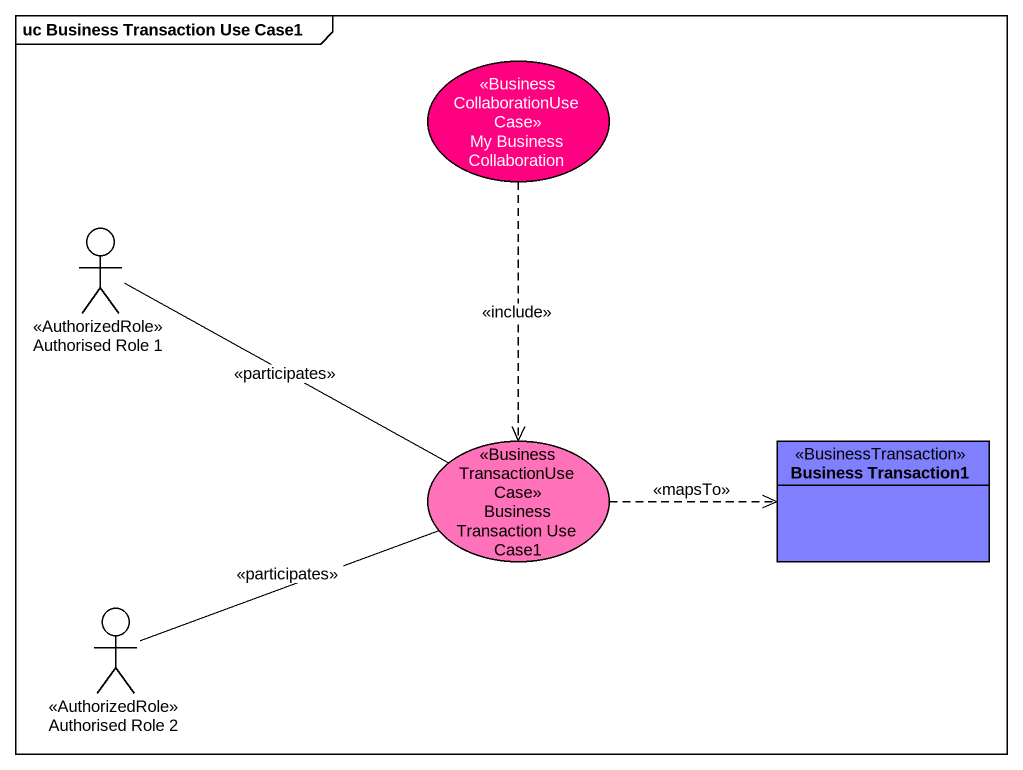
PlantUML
@startuml
mainframe uc Business Transaction Use Case1
allowmixing
hide circle
hide empty members
usecase "My Business Collaboration" as My_Business_Collaboration <<BusinessCollaborationUseCase>> #FF0080
actor "Authorised Role 1" as Authorised_Role_1 <<AuthorizedRole>>
usecase "Business Transaction Use Case1" as Business_Transaction_Use <<BusinessTransactionUseCase>> #FF71B8
class "Business Transaction1" as Business_Transaction1 <<BusinessTransaction>> #8080FF
actor "Authorised Role 2" as Authorised_Role_2 <<AuthorizedRole>>
My_Business_Collaboration ..> Business_Transaction_Use : <<include>>
Authorised_Role_1 -right- Business_Transaction_Use : <<participates>>
Business_Transaction_Use .right.> Business_Transaction1 : <<mapsTo>>
Authorised_Role_2 -right- Business_Transaction_Use : <<participates>>
@enduml
